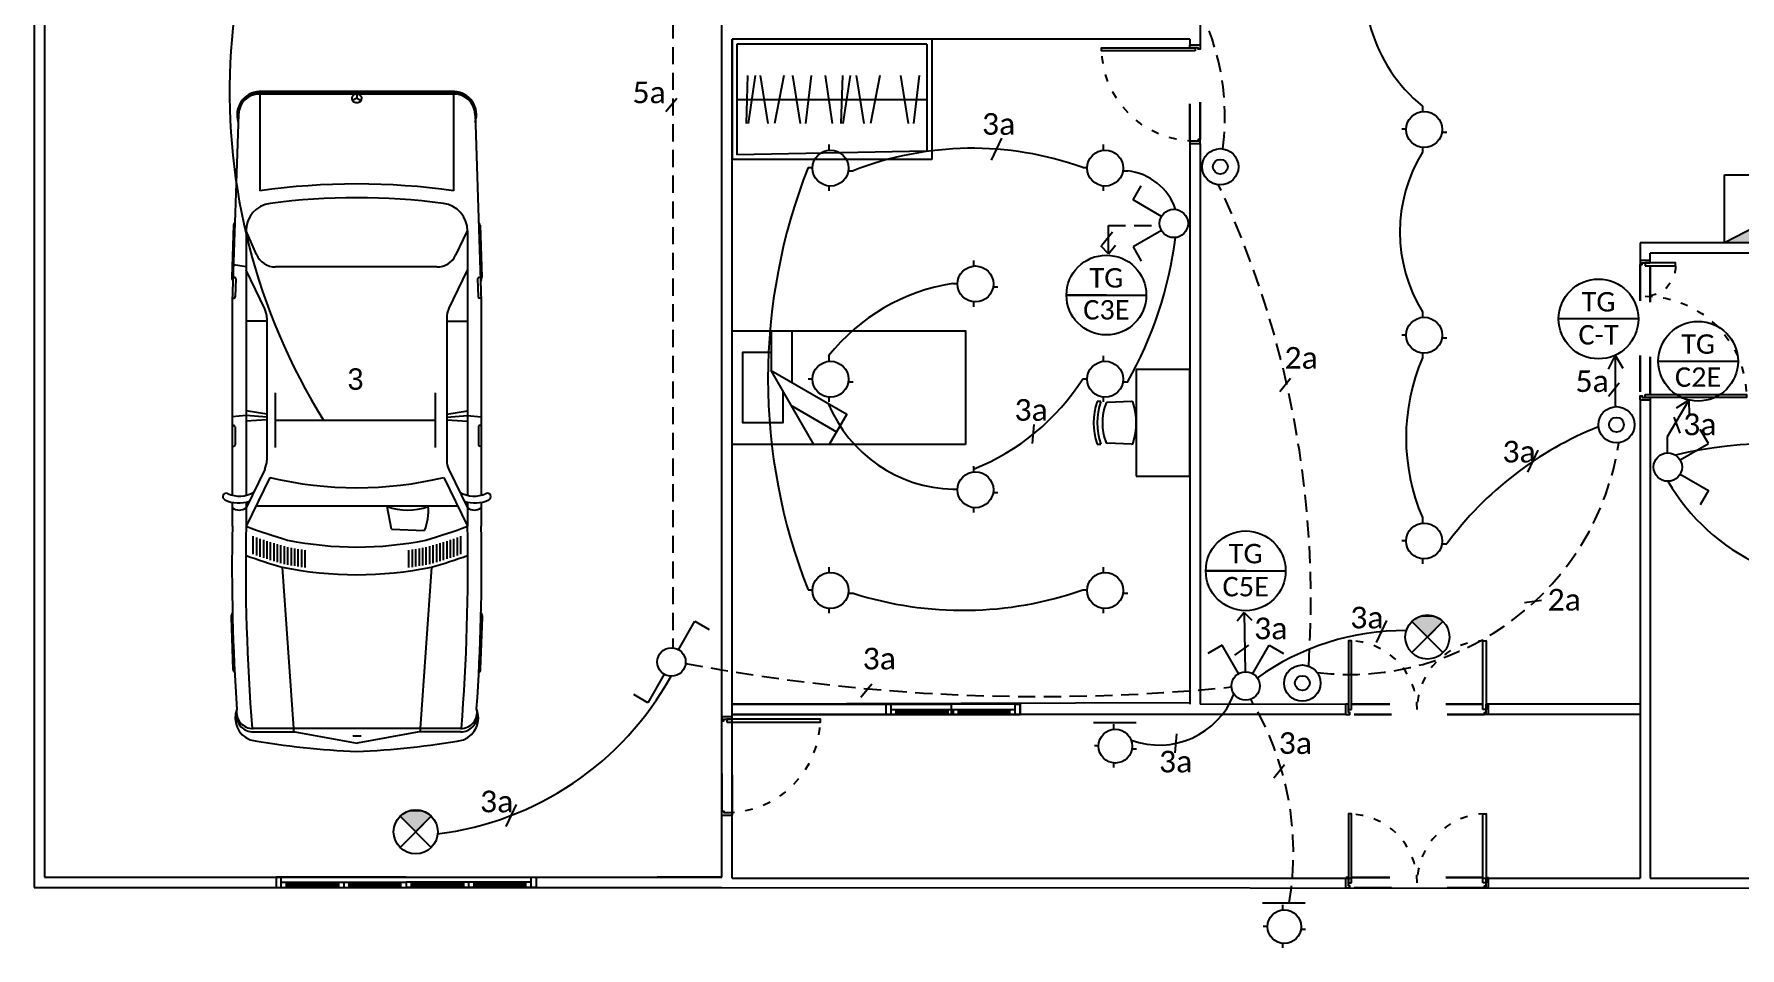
# Model space of a CAD drawing. Header units: millimetres. Extents: x -867 to 700, y 113 to 416.
# Drawn here: x 210.9 to 285.5, y 144.9 to 184.8 of the extents above; entities that cross this region are included whole.
import ezdxf
from ezdxf.enums import TextEntityAlignment as Align

# ---------------------------------------------------------------- set-up
doc = ezdxf.new("R2010")
doc.units = ezdxf.units.MM
doc.header["$LTSCALE"] = 6
doc.linetypes.add('ACAD_ISO03W100', pattern=[30, 12, -18])
doc.linetypes.add('HIDDEN2', pattern=[0.1875, 0.125, -0.0625])
doc.layers.get('0').update_dxf_attribs({"color": 250})
for name, color, linetype in [('A-Door', 150, 'Continuous'), ('A-Glaz', 92, 'Continuous'), ('CUA', 140, 'Continuous'), ('Doors', 45, 'Continuous'), ('E-Canalisation', 5, 'HIDDEN2'), ('E-Lighting', 1, 'Continuous'), ('E-text', 5, 'Continuous'), ('E-Wire', 3, 'Continuous'), ('Fourniture', 251, 'Continuous'), ('SYMBOLES', 7, 'Continuous'), ('Unvisible', 252, 'ACAD_ISO03W100')]:
    doc.layers.add(name, color=color, linetype=linetype)
doc.styles.add('style1', font='calibri.ttf')

# ---------------------------------------------------------------- blocks, each defined once
blk = doc.blocks.new('Door 90x10')
at = {"layer": 'Doors', "color": 36}
for p, q in [((-47.5, 0), (-47.5, 10)), ((47.5, 0), (47.5, 10))]:
    blk.add_line(p, q, dxfattribs=at)
at = {"layer": 'Doors'}
blk.add_lwpolyline([(-42, 5), (-42, 95), (-45, 95), (-45, 5)], close=True, dxfattribs=at)
at = {"layer": 'Doors', "color": 36}
for points in [[(-47.5, 0), (-43.5, 0), (-43.5, 2), (-45, 2), (-45, 10), (-47.5, 10)], [(47.5, 0), (43.5, 0), (43.5, 2), (45, 2), (45, 10), (47.5, 10)]]:
    blk.add_lwpolyline(points, dxfattribs=at)
at = {"layer": 'Doors', "linetype": 'ACAD_ISO03W100', "ltscale": 0.1}
blk.add_arc((-45, 5), 90, 0, 90, dxfattribs=at)
at = {"layer": 'Unvisible', "linetype": 'ACAD_ISO03W100', "lineweight": 30, "ltscale": 0.5}
for p, q in [((43.5, 0), (-43.5, 0)), ((45, 10), (-42, 10))]:
    blk.add_line(p, q, dxfattribs=at)
blk = doc.blocks.new('Door 2 Sides 120x10')
at = {"layer": 'Doors', "color": 36}
for p, q in [((-2590.6, 762.4), (-2590.6, 772.4)), ((-2452.6, 762.4), (-2452.6, 772.4))]:
    blk.add_line(p, q, dxfattribs=at)
at = {"layer": 'Doors'}
for points in [[(-2585.1, 767.4), (-2585.1, 867.4), (-2588.1, 867.4), (-2588.1, 767.4)], [(-2458.1, 767.4), (-2458.1, 797.4), (-2455.1, 797.4), (-2455.1, 767.4)]]:
    blk.add_lwpolyline(points, close=True, dxfattribs=at)
at = {"layer": 'Doors', "color": 36}
for points in [[(-2590.6, 762.4), (-2586.6, 762.4), (-2586.6, 764.4), (-2588.1, 764.4), (-2588.1, 772.4), (-2590.6, 772.4)], [(-2452.6, 762.4), (-2456.6, 762.4), (-2456.6, 764.4), (-2455.1, 764.4), (-2455.1, 772.4), (-2452.6, 772.4)]]:
    blk.add_lwpolyline(points, dxfattribs=at)
at = {"layer": 'Doors', "linetype": 'ACAD_ISO03W100', "ltscale": 0.1}
for centre, radius, start, end in [((-2588.1, 767.4), 100, 0, 90), ((-2458.1, 767.4), 30, 90, 180)]:
    blk.add_arc(centre, radius, start, end, dxfattribs=at)
at = {"layer": 'Unvisible', "linetype": 'ACAD_ISO03W100', "lineweight": 30, "ltscale": 0.5}
for p, q in [((-2456.6, 762.4), (-2586.6, 762.4)), ((-2458.1, 772.4), (-2585.1, 772.4))]:
    blk.add_line(p, q, dxfattribs=at)
blk = doc.blocks.new('A$C3626357F')
at = {"layer": 'A-Glaz'}
for p, q in [((0, 0), (1300, 0)), ((50, 50), (1250, 50)), ((100, 0), (100, 50)), ((600, 50), (600, 0)), ((650, 50), (650, 0)), ((700, 50), (700, 0)), ((1200, 0), (1200, 50))]:
    blk.add_line(p, q, dxfattribs=at)
at = {"layer": 'CUA'}
for p, q in [((1300, 100), (0, 100)), ((0, 100), (0, 0)), ((1250, 0), (1250, 100)), ((1300, 0), (1300, 100))]:
    blk.add_line(p, q, dxfattribs=at)
at = {"layer": 'CUA', "color": 4}
for p, q in [((0, 100), (0, 0)), ((50, 100), (0, 100)), ((0, 0), (50, 0)), ((50, 0), (50, 100)), ((50, 0), (50, 100)), ((1250, 100), (1300, 100)), ((1250, 0), (1250, 100)), ((1250, 0), (1250, 100)), ((1300, 0), (1250, 0)), ((1300, 100), (1300, 0))]:
    blk.add_line(p, q, dxfattribs=at)
at = {"layer": 'CUA', "color": 1}
for p, q in [((100, 35), (600, 35)), ((100, 25), (600, 25)), ((100, 15), (600, 15)), ((1200, 35), (700, 35)), ((1200, 25), (700, 25)), ((1200, 15), (700, 15))]:
    blk.add_line(p, q, dxfattribs=at)
blk = doc.blocks.new('Door 2 Sides 60x60x10')
at = {"layer": 'Doors', "color": 36}
for p, q in [((-2673.3, 422.7), (-2673.3, 432.7)), ((-2535.3, 422.7), (-2535.3, 432.7))]:
    blk.add_line(p, q, dxfattribs=at)
at = {"layer": 'Doors'}
for points in [[(-2667.8, 427.7), (-2667.8, 494.2), (-2670.8, 494.2), (-2670.8, 427.7)], [(-2540.8, 427.7), (-2540.8, 494.2), (-2537.8, 494.2), (-2537.8, 427.7)]]:
    blk.add_lwpolyline(points, close=True, dxfattribs=at)
at = {"layer": 'Doors', "color": 36}
for points in [[(-2673.3, 422.7), (-2669.3, 422.7), (-2669.3, 424.7), (-2670.8, 424.7), (-2670.8, 432.7), (-2673.3, 432.7)], [(-2535.3, 422.7), (-2539.3, 422.7), (-2539.3, 424.7), (-2537.8, 424.7), (-2537.8, 432.7), (-2535.3, 432.7)]]:
    blk.add_lwpolyline(points, dxfattribs=at)
at = {"layer": 'Doors', "linetype": 'ACAD_ISO03W100', "ltscale": 0.1}
for centre, start, end in [((-2670.8, 427.7), 0, 90), ((-2537.8, 427.7), 90, 180)]:
    blk.add_arc(centre, 66.5, start, end, dxfattribs=at)
at = {"layer": 'Unvisible', "linetype": 'ACAD_ISO03W100', "lineweight": 30, "ltscale": 0.5}
for p, q in [((-2540.8, 432.7), (-2667.8, 432.7)), ((-2539.3, 422.7), (-2669.3, 422.7))]:
    blk.add_line(p, q, dxfattribs=at)
blk = doc.blocks.new('car-6')
at = {"color": 0, "linetype": 'ByBlock'}
for p, q in [((0.638, 0.965), (1.045, 0.98)), ((1.068, 0.976), (1.078, 0.972)), ((1.944, 0.973), (1.757, 0.973)), ((3.513, 0.973), (2, 0.973)), ((2.381, 0.972), (2.382, 0.961)), ((2.533, 0.951), (2.392, 0.951)), ((2.543, 0.973), (2.544, 0.962)), ((2.622, 0.865), (2.612, 0.973)), ((4.976, 0.924), (3.513, 0.973)), ((3.539, 0.971), (3.539, 0.96)), ((3.69, 0.944), (3.55, 0.949)), ((3.68, 0.972), (3.67, 0.967)), ((3.701, 0.965), (3.701, 0.955)), ((4.11, 0.963), (3.703, 0.976)), ((3.783, 0.865), (3.798, 0.963)), ((0.151, 0.81), (0.151, 0.485)), ((0.178, -0.81), (0.178, 0.81)), ((1.679, 0.811), (1.538, 0.811)), ((2.139, 0.68), (1.757, 0.865)), ((1.947, 0.865), (1.757, 0.865)), ((2.201, 0.719), (1.9, 0.865)), ((4.065, 0.865), (1.999, 0.865)), ((2.589, 0.703), (2.578, 0.865)), ((2.61, 0.703), (2.622, 0.865)), ((2.632, 0.703), (2.66, 0.865)), ((3.36, 0.703), (3.36, 0.865)), ((3.456, 0.719), (3.757, 0.865)), ((3.88, 0.784), (4.065, 0.865)), ((1.633, 0.676), (1.493, 0.676)), ((1.642, 0.703), (1.502, 0.703)), ((1.651, 0.73), (1.51, 0.73)), ((1.66, 0.757), (1.519, 0.757)), ((1.67, 0.784), (1.529, 0.784)), ((1.913, -0.787), (1.913, 0.789)), ((3.385, 0.703), (2.272, 0.703)), ((5.133, 0.757), (4.377, 0.757)), ((5.133, -0.76), (5.133, 0.762)), ((5.143, -0.76), (5.143, 0.762)), ((5.154, -0.761), (5.154, 0.763)), ((1.438, 0.583), (0.178, 0.495)), ((1.594, 0.541), (1.457, 0.541)), ((1.601, 0.568), (1.462, 0.568)), ((1.609, 0.595), (1.469, 0.595)), ((1.617, 0.622), (1.477, 0.622)), ((1.625, 0.649), (1.485, 0.649)), ((3.783, -0.625), (3.783, 0.636)), ((0.151, 0.485), (0.064, -0.002)), ((0.178, 0.495), (0.151, 0.495)), ((1.571, 0.406), (1.435, 0.406)), ((1.575, 0.433), (1.438, 0.433)), ((1.579, 0.46), (1.443, 0.46)), ((1.584, 0.487), (1.447, 0.487)), ((1.589, 0.514), (1.452, 0.514)), ((0.118, -0.033), (0.118, 0.033)), ((5.102, 0.001), (5.082, 0.034)), ((5.102, 0.001), (5.082, -0.033)), ((5.133, 0.001), (5.102, 0.001)), ((0.151, -0.485), (0.064, -0.002)), ((1.734, -0.269), (1.911, -0.235)), ((1.734, -0.269), (1.725, -0.528)), ((0.151, -0.81), (0.151, -0.485)), ((0.178, -0.493), (0.151, -0.493)), ((1.438, -0.582), (0.178, -0.493)), ((1.571, -0.404), (1.435, -0.404)), ((1.575, -0.431), (1.438, -0.431)), ((1.579, -0.458), (1.443, -0.458)), ((1.584, -0.485), (1.447, -0.485)), ((1.589, -0.512), (1.452, -0.512)), ((1.594, -0.539), (1.457, -0.539)), ((1.601, -0.566), (1.462, -0.566)), ((1.609, -0.593), (1.469, -0.593)), ((1.617, -0.62), (1.477, -0.62)), ((1.625, -0.647), (1.485, -0.647)), ((1.633, -0.674), (1.493, -0.674)), ((1.642, -0.701), (1.502, -0.701)), ((1.651, -0.728), (1.51, -0.728)), ((1.66, -0.755), (1.519, -0.755)), ((1.67, -0.782), (1.529, -0.782)), ((2.139, -0.678), (1.757, -0.863)), ((2.201, -0.717), (1.9, -0.863)), ((3.385, -0.701), (2.272, -0.701)), ((2.589, -0.701), (2.578, -0.863)), ((2.61, -0.701), (2.622, -0.863)), ((2.632, -0.701), (2.66, -0.863)), ((3.36, -0.701), (3.36, -0.863)), ((3.456, -0.717), (3.757, -0.863)), ((3.875, -0.771), (4.065, -0.863)), ((5.133, -0.755), (4.377, -0.755)), ((1.679, -0.809), (1.538, -0.809)), ((1.947, -0.863), (1.757, -0.863)), ((4.065, -0.863), (1.999, -0.863)), ((2.622, -0.863), (2.612, -0.971)), ((4.976, -0.922), (3.513, -0.971)), ((0.638, -0.965), (1.045, -0.98)), ((1.944, -0.971), (1.757, -0.971)), ((3.513, -0.971), (2, -0.971)), ((2.381, -0.971), (2.382, -0.959)), ((2.533, -0.949), (2.392, -0.949)), ((2.543, -0.971), (2.544, -0.96)), ((3.539, -0.969), (3.539, -0.958)), ((3.69, -0.942), (3.55, -0.947)), ((3.68, -0.97), (3.67, -0.965)), ((3.701, -0.964), (3.701, -0.953)), ((4.11, -0.961), (3.703, -0.974))]:
    blk.add_line(p, q, dxfattribs=at)
blk.add_lwpolyline([(5.133, 0.001, 0.084705), (5.13, 0.016, 0.091673), (5.123, 0.029, 0.103624), (5.112, 0.037, 0.114013), (5.099, 0.04, 0.114013), (5.087, 0.037, 0.103624), (5.076, 0.029, 0.091673), (5.069, 0.016, 0.084705), (5.066, 0.001, 0.084705), (5.069, -0.014, 0.091673), (5.076, -0.027, 0.103624), (5.087, -0.035, 0.114013), (5.099, -0.038, 0.114013), (5.112, -0.035, 0.103624), (5.123, -0.027, 0.091673), (5.13, -0.014, 0.084705)], format="xyb", close=True, dxfattribs=at)
for centre, radius, start, end in [((0.261, 0.765), 0.185, 68.5944, 158.2663), ((0.278, 0.813), 0.126, 84.6813, 181.6284), ((0.304, 0.813), 0.126, 78.7669, 181.6246), ((1.444, -15.064), 16.039, 88.8807, 93.9961), ((0.639, 0.933), 0.0324, 92.1431, 138.8619), ((1.047, 0.927), 0.054, 66.7789, 92.1431), ((1.976, 0.918), 0.0925, 143.8316, 215.2176), ((2.192, 0.923), 0.253, 154.7438, 199.6506), ((1.989, 1.02), 0.027, 336.4507, 156.4507), ((2.212, 0.917), 0.219, 154.9622, 210.5573), ((2.392, 0.962), 0.0108, 181.9092, 270), ((2.533, 0.962), 0.0108, 270, 1.9092), ((3.55, 0.96), 0.0108, 180, 268.0908), ((3.701, 0.922), 0.054, 88.0908, 113.455), ((3.69, 0.955), 0.0108, 268.0908, 0), ((4.109, 0.93), 0.0324, 41.6371, 88.0908), ((4.971, 0.752), 0.183, 3.3643, 108.1525), ((5.983, -0.221), 5.988, 169.8602, 177.8853), ((1.444, -15.064), 15.932, 88.8612, 94.5567), ((5.263, -0.501), 3.976, 159.9075, 164.1668), ((5.267, -0.485), 3.76, 158.9633, 164.1668), ((4.065, 0.649), 0.216, 7.454, 90), ((4.971, 0.752), 0.172, 3.3643, 91.5613), ((4.971, 0.762), 0.162, 0, 88.0908), ((4.943, 0.001), 2.885, 166.3938, 193.6062), ((2.272, 0.865), 0.162, 244.1674, 270), ((3.385, 0.865), 0.162, 270, 295.8326), ((3.385, 0.865), 0.162, 270, 295.8326), ((3.945, 0.636), 0.162, 113.6078, 180), ((-0.886, 0.001), 5.209, 352.546, 7.454), ((-0.886, 0.001), 5.317, 351.8288, 8.1712), ((4.321, 0.001), 2.942, 168.5788, 191.4212), ((4.321, 0.001), 2.726, 168.5788, 191.4212), ((5.983, 0.221), 5.988, 182.1147, 190.1398), ((2.367, -0.394), 0.483, 160.7975, 199.5302), ((1.873, -0.175), 0.383, 247.222, 275.8179), ((5.263, 0.503), 3.976, 195.8332, 200.0925), ((5.267, 0.487), 3.76, 195.8332, 201.0367), ((3.945, -0.625), 0.162, 180, 244.1674), ((2.272, -0.863), 0.162, 90, 115.8326), ((3.385, -0.863), 0.162, 64.1674, 90), ((4.065, -0.647), 0.216, 270, 352.546), ((4.971, -0.75), 0.183, 251.8475, 356.6357), ((4.971, -0.75), 0.172, 268.4387, 356.6357), ((4.971, -0.76), 0.162, 271.9092, 0), ((0.261, -0.762), 0.186, 202.372, 291.7818), ((0.278, -0.812), 0.126, 179.1238, 276.0603), ((0.304, -0.812), 0.126, 179.1238, 281.9136), ((1.444, 15.066), 15.932, 265.4436, 271.1388), ((1.976, -0.916), 0.0925, 144.7824, 216.1684), ((2.192, -0.921), 0.253, 160.3494, 205.2562), ((2.212, -0.915), 0.219, 149.4427, 205.0378), ((1.444, 15.066), 16.039, 266.0189, 271.1193), ((0.639, -0.933), 0.0324, 216.6109, 267.8569), ((1.047, -0.927), 0.054, 267.8569, 307.0973), ((1.989, -1.018), 0.027, 203.5493, 23.5493), ((2.392, -0.96), 0.0108, 90, 178.0908), ((2.533, -0.96), 0.0108, 358.0908, 90), ((3.55, -0.958), 0.0108, 91.9092, 180), ((3.701, -0.92), 0.054, 246.545, 271.9092), ((3.69, -0.953), 0.0108, 0, 91.9092), ((4.109, -0.928), 0.0324, 271.9092, 318.3629)]:
    blk.add_arc(centre, radius, start, end, dxfattribs=at)
blk = doc.blocks.new('A$C3CD33473')
at = {"layer": 'A-Glaz'}
for p, q in [((0, 100), (0, 0)), ((1250, 100), (0, 100)), ((50, 0), (50, 100)), ((50, 50), (1250, 50)), ((100, 0), (100, 50)), ((600, 50), (600, 0)), ((650, 50), (650, 0)), ((700, 50), (700, 0)), ((1200, 0), (1200, 50)), ((1250, 100), (2500, 100)), ((2450, 50), (1250, 50)), ((1250, 50), (1250, 0)), ((1250, 50), (1250, 0)), ((1300, 0), (1300, 50)), ((1800, 50), (1800, 0)), ((1850, 50), (1850, 0)), ((1900, 50), (1900, 0)), ((2400, 0), (2400, 50)), ((2450, 0), (2450, 100)), ((2450, 0), (2450, 100)), ((2500, 100), (2500, 0)), ((2500, 100), (2500, 0)), ((0, 0), (1250, 0)), ((2500, 0), (1250, 0))]:
    blk.add_line(p, q, dxfattribs=at)
at = {"layer": 'A-Glaz', "color": 4}
for p, q in [((0, 100), (0, 0)), ((50, 100), (0, 100)), ((50, 0), (50, 100)), ((2450, 100), (2500, 100)), ((0, 0), (50, 0)), ((2500, 0), (2450, 0))]:
    blk.add_line(p, q, dxfattribs=at)
at = {"layer": 'A-Glaz', "color": 1}
for p, q in [((100, 35), (600, 35)), ((100, 25), (600, 25)), ((100, 15), (600, 15)), ((1200, 35), (700, 35)), ((1200, 25), (700, 25)), ((1200, 15), (700, 15)), ((1300, 35), (1800, 35)), ((1300, 25), (1800, 25)), ((1300, 15), (1800, 15)), ((2400, 35), (1900, 35)), ((2400, 25), (1900, 25)), ((2400, 15), (1900, 15))]:
    blk.add_line(p, q, dxfattribs=at)
blk = doc.blocks.new('BEDTWIN')
at = {"linetype": 'Continuous'}
for p, q in [((-495, 304), (148, 675)), ((148, 675), (-231, 19)), ((495, 675), (148, 675)), ((-160, 497), (-385, 108)), ((495, 497), (45, 497)), ((-231, 19), (-495, 172))]:
    blk.add_line(p, q, dxfattribs=at)
blk.add_lwpolyline([(-495, -1016), (-495, 1016), (495, 1016), (495, -1016)], close=True, dxfattribs=at)
blk.add_lwpolyline([(305, 675), (305, 927), (-305, 927), (-305, 571), (-31, 571)], dxfattribs=at)
blk = doc.blocks.new('desk-10')
at = {"color": 0, "linetype": 'ByBlock'}
for p, q in [((0, 0.6), (-1.2, 0.6)), ((-1.2, 0.6), (-1.2, 0)), ((0, 0), (0, 0.6)), ((-1.2, 0), (0, 0)), ((-0.839, -0.055), (-0.828, -0.325)), ((-0.361, -0.055), (-0.372, -0.325)), ((-0.84, -0.398), (-0.84, -0.44)), ((-0.36, -0.44), (-0.36, -0.398))]:
    blk.add_line(p, q, dxfattribs=at)
for centre, radius, start, end in [((-0.6, -0.74), 0.74, 72.2612, 107.7388), ((-0.819, -0.054), 0.02, 107.7388, 182.465), ((-0.381, -0.054), 0.02, 357.535, 72.2612), ((-0.808, -0.324), 0.02, 182.465, 250.4227), ((-0.6, 0.26), 0.64, 250.4227, 289.5773), ((-0.392, -0.324), 0.02, 289.5773, 357.535), ((-0.6, 0.26), 0.7, 249.949, 290.051), ((-0.6, 0.26), 0.74, 251.0754, 288.9246)]:
    blk.add_arc(centre, radius, start, end, dxfattribs=at)
blk = doc.blocks.new('LUMINARIA')
for p, q in [((129.058, 63.084), (129.058, 63.046)), ((128.914, 62.924), (128.945, 62.924)), ((129.197, 62.901), (129.229, 62.901)), ((129.058, 62.795), (129.058, 62.761))]:
    blk.add_line(p, q)
blk.add_circle((129.071, 62.92), 0.126)
blk = doc.blocks.new('*U59')
at = {"layer": 'E-Lighting', "xscale": 6.242655294344308, "yscale": 6.242655294344308, "zscale": 6.242655294344308}
blk.add_blockref('LUMINARIA', (-805.748, -392.803), dxfattribs=at)
blk = doc.blocks.new('*U60')
at = {"layer": 'E-Lighting', "color": 0, "linetype": 'ByBlock', "lineweight": -2, "transparency": 16777216}
for p in [(0, 18.476), (12, 18.476), (0, 9.238), (12, 9.238), (0, 0), (12, 0)]:
    blk.add_blockref('*U59', p, dxfattribs=at)
blk = doc.blocks.new('SYMB_LUMINAIRE_FLUORESCENT_3_TUBES')
for p, q in [((-3.5, -1.8), (-3.5, 0.6)), ((3.5, -1.8), (3.5, 0.6)), ((-3.5, -0.6), (3.5, -0.6))]:
    blk.add_line(p, q)
blk.add_text('3', height=0.936).set_placement((0, 1.2), align=Align.MIDDLE_CENTER)
blk = doc.blocks.new('SYMB_COMMUTATEUR_DOUBLE_ALLUMAGE')
for p, q in [((-2.15, 1.524), (-3.449, 0.774)), ((-0.65, -1.074), (-2.15, 1.524)), ((0.65, -1.074), (2.15, 1.524)), ((2.15, 1.524), (3.449, 0.774))]:
    blk.add_line(p, q)
blk.add_circle((0, -2.2), 1.3)
blk = doc.blocks.new('SYMB_VA_ET_VIENT')
for p, q in [((0.65, 1.126), (2.15, 3.724)), ((2.15, 3.724), (3.449, 2.974)), ((-0.65, -1.126), (-2.15, -3.724)), ((-2.15, -3.724), (-3.449, -2.974))]:
    blk.add_line(p, q)
blk.add_circle((0, 0), 1.3)
blk = doc.blocks.new('*U79')
at = {"layer": 'E-Lighting', "xscale": 6.242655294344308, "yscale": 6.242655294344308, "zscale": 6.242655294344308}
blk.add_blockref('LUMINARIA', (-805.748, -392.803), dxfattribs=at)
blk = doc.blocks.new('*U80')
at = {"layer": 'E-Lighting', "color": 0, "linetype": 'ByBlock', "lineweight": -2, "transparency": 16777216}
for p in [(0, 18), (0, 9), (0, 0)]:
    blk.add_blockref('*U79', p, dxfattribs=at)
blk = doc.blocks.new('*U83')
at = {"layer": 'E-Lighting', "xscale": 6.242655294344308, "yscale": 6.242655294344308, "zscale": 6.242655294344308}
blk.add_blockref('LUMINARIA', (-805.748, -392.803), dxfattribs=at)
blk = doc.blocks.new('*U84')
at = {"layer": 'E-Lighting', "color": 0, "linetype": 'ByBlock', "lineweight": -2, "transparency": 16777216}
for p in [(0, 9), (0, 0)]:
    blk.add_blockref('*U83', p, dxfattribs=at)
blk = doc.blocks.new('SYMB_BOUTON_POUSSOIR')
for radius in [2.2, 0.9]:
    blk.add_circle((0, 0), radius)
blk = doc.blocks.new('*U111')
at = {"layer": 'SYMBOLES', "linetype": 'Continuous'}
for p, q in [((3227.2583, 1081.1385), (3227.2741, 1081.1518)), ((3227.342, 1081.0548), (3227.2583, 1081.1385)), ((3227.2741, 1081.1518), (3227.292, 1081.1621)), ((3227.292, 1081.1621), (3227.3114, 1081.1692)), ((3227.3114, 1081.1692), (3227.3317, 1081.1728)), ((3227.4258, 1081.1385), (3227.342, 1081.0548)), ((3227.3524, 1081.1728), (3227.3727, 1081.1692)), ((3227.3727, 1081.1692), (3227.3921, 1081.1621)), ((3227.3921, 1081.1621), (3227.41, 1081.1518)), ((3227.41, 1081.1518), (3227.4258, 1081.1385))]:
    blk.add_line(p, q, dxfattribs=at)
at = {"layer": 'SYMBOLES', "linetype": 'Continuous', "extrusion": (0, 0, -1)}
for points in [[(-3227.2741, 1081.1518), (-3227.4258, 1081.1385), (-3227.2583, 1081.1385)], [(-3227.2583, 1081.1385), (-3227.4258, 1081.1385), (-3227.342, 1081.0548)], [(-3227.292, 1081.1621), (-3227.41, 1081.1518), (-3227.2741, 1081.1518)], [(-3227.2741, 1081.1518), (-3227.41, 1081.1518), (-3227.4258, 1081.1385)], [(-3227.3114, 1081.1692), (-3227.3921, 1081.1621), (-3227.292, 1081.1621)], [(-3227.292, 1081.1621), (-3227.3921, 1081.1621), (-3227.41, 1081.1518)], [(-3227.3317, 1081.1728), (-3227.3727, 1081.1692), (-3227.3114, 1081.1692)], [(-3227.3114, 1081.1692), (-3227.3727, 1081.1692), (-3227.3921, 1081.1621)], [(-3227.3317, 1081.1728), (-3227.3524, 1081.1728), (-3227.3727, 1081.1692)]]:
    blk.add_solid(points, dxfattribs=at)

msp = doc.modelspace()

# ---------------------------------------------------------------- hatches: boundary and pattern name
at = {"layer": 'E-Lighting'}
h = msp.add_hatch(color=256, dxfattribs=at)
h.dxf.hatch_style = 1
h.paths.add_polyline_path([(290.515, 175.713), (290.515, 178.687), (284.774, 175.713)])
h = msp.add_hatch(color=256, dxfattribs=at)
h.dxf.hatch_style = 1
h.paths.add_polyline_path([(272.475, 159.154), (272.347, 159.262), (272.201, 159.347), (272.043, 159.404), (271.877, 159.433, 0.043661), (271.709, 159.433), (271.543, 159.404), (271.385, 159.347), (271.24, 159.262), (271.111, 159.154), (271.793, 158.472)])
h = msp.add_hatch(color=256, dxfattribs=at)
h.dxf.hatch_style = 1
h.paths.add_polyline_path([(228.26, 150.638), (228.131, 150.746), (227.985, 150.83), (227.827, 150.887), (227.661, 150.917, 0.043661), (227.493, 150.917), (227.328, 150.887), (227.169, 150.83), (227.024, 150.746), (226.895, 150.638), (227.577, 149.955)])

# ---------------------------------------------------------------- linework, layer by layer
for p, q in [((210.901, 232.922), (210.901, 147.52)), ((211.358, 232.466), (211.358, 147.975)), ((240.951, 147.975), (240.951, 210.635)), ((240.951, 147.975), (240.951, 210.635)), ((261.869, 186.952), (261.869, 184.364)), ((241.406, 161.613), (241.406, 184.619)), ((261.406, 184.619), (241.406, 184.619)), ((261.406, 184.619), (261.407, 184.364)), ((261.415, 180.067), (261.408, 155.535)), ((261.869, 180.05), (261.869, 155.535)), ((318.714, 175.713), (281.092, 175.713)), ((281.092, 175.713), (281.092, 174.951)), ((318.714, 175.258), (281.534, 175.258)), ((281.534, 174.951), (281.534, 175.258)), ((281.092, 168.844), (281.088, 161.159)), ((281.534, 168.844), (281.534, 147.926)), ((241.406, 147.926), (241.406, 161.613)), ((281.088, 161.159), (281.088, 147.926)), ((261.408, 155.598), (241.406, 155.541)), ((241.406, 155.535), (250.979, 155.535)), ((268.229, 155.08), (241.406, 155.08)), ((241.406, 155.08), (248.128, 155.08)), ((250.979, 155.535), (250.979, 155.08)), ((268.229, 155.522), (261.869, 155.535)), ((281.088, 155.535), (274.336, 155.535)), ((281.088, 155.08), (274.336, 155.08)), ((211.358, 147.975), (240.951, 147.975)), ((240.951, 147.98), (238.125, 147.972)), ((241.406, 147.926), (268.478, 147.926)), ((271.343, 147.926), (271.356, 147.926)), ((274.221, 147.926), (281.088, 147.926)), ((281.534, 147.926), (318.714, 147.926)), ((281.534, 147.926), (318.714, 147.926)), ((210.901, 147.52), (240.951, 147.52)), ((240.951, 147.52), (319.169, 147.471))]:
    msp.add_line(p, q)
at = {"layer": 'E-Canalisation'}
for p, q in [((238.811, 205.654), (238.813, 158)), ((238.516, 181.459), (239.163, 182.263)), ((257.56, 175.618), (258.207, 176.422)), ((257.856, 176.469), (260.097, 176.473)), ((257.856, 175.238), (257.528, 175.578)), ((257.856, 175.238), (257.528, 175.578)), ((257.856, 175.238), (258.161, 175.617)), ((257.856, 175.238), (258.161, 175.617)), ((279.994, 170.797), (279.698, 170.191)), ((279.994, 170.797), (280.331, 170.23)), ((265.346, 169.209), (265.992, 170.013)), ((279.707, 169.009), (280.353, 169.813)), ((283.219, 168.839), (282.672, 168.486)), ((283.219, 168.839), (283.235, 168.194)), ((282.84, 167.393), (282.483, 168.361)), ((282.269, 167.223), (282.27, 166.527)), ((263.791, 159.547), (263.486, 159.169)), ((263.791, 159.547), (264.119, 159.208)), ((276.037, 159.981), (277.07, 160.135)), ((263.38, 157.681), (264.247, 158.296)), ((247.036, 155.842), (247.683, 156.646)), ((265.08, 152.319), (265.726, 153.122))]:
    msp.add_line(p, q, dxfattribs=at)
for centre, radius, start, end in [((252.078, 181.2), 10.867, 352.74095, 84.23829), ((223.784, 160.094), 42.919, 356.13558, 25.03384), ((268.376, 168.752), 11.916, 263.23847, 351.4127), ((254.873, 239.185), 83.317, 259.27894, 275.75813), ((252.86, 149.019), 13.078, 350.41678, 30.98293)]:
    msp.add_arc(centre, radius, start, end, dxfattribs=at)
at = {"layer": 'E-Lighting'}
for p, q in [((290.515, 178.687), (284.774, 175.713)), ((271.111, 159.154), (272.475, 157.79)), ((271.111, 157.79), (272.475, 159.154)), ((257.199, 154.738), (259.061, 154.738)), ((226.895, 150.638), (228.26, 149.273)), ((226.895, 149.273), (228.26, 150.638)), ((264.583, 146.842), (266.445, 146.842))]:
    msp.add_line(p, q, dxfattribs=at)
msp.add_lwpolyline([(284.774, 178.687), (290.515, 178.687), (290.515, 175.713), (284.774, 175.713)], close=True, dxfattribs=at)
for centre in [(271.793, 158.472), (227.577, 149.955)]:
    msp.add_circle(centre, 0.965, dxfattribs=at)
at = {"layer": 'E-text'}
for p, q in [((257.856, 175.238), (257.856, 176.469)), ((257.856, 175.238), (257.856, 176.469)), ((257.765, 173.431), (256.021, 173.431)), ((256.021, 173.431), (259.509, 173.431)), ((257.765, 173.431), (256.021, 173.431)), ((281.019, 172.386), (277.531, 172.386)), ((279.994, 170.797), (280.003, 168.548)), ((281.883, 170.535), (285.371, 170.535)), ((283.219, 168.839), (282.269, 167.223)), ((263.854, 161.369), (262.11, 161.369)), ((262.11, 161.369), (265.597, 161.369)), ((263.788, 159.533), (263.829, 156.954))]:
    msp.add_line(p, q, dxfattribs=at)
for centre in [(257.765, 173.431), (257.765, 173.431), (279.275, 172.386), (283.627, 170.535), (263.854, 161.369)]:
    msp.add_circle(centre, 1.744, dxfattribs=at)
at = {"layer": 'E-Wire'}
for p, q in [((252.737, 179.332), (253.193, 180.291)), ((254.541, 166.934), (254.61, 167.763)), ((276.185, 165.682), (276.641, 166.641)), ((269.565, 158.232), (270.021, 159.191)), ((260.772, 153.409), (260.841, 154.238)), ((231.531, 150.187), (231.987, 151.146))]:
    msp.add_line(p, q, dxfattribs=at)
for centre, radius, start, end in [((246.735, 182.352), 27.292, 142.96107, 211.82952), ((275.942, 187.033), 6.898, 162.32213, 230.70907), ((251.901, 165.604), 14.247, 70.19367, 111.44127), ((277.311, 176.188), 6.717, 148.66294, 211.33706), ((268.191, 169.77), 25.216, 158.50839, 201.49161), ((258.399, 176.351), 2.531, 19.09896, 83.32066), ((243.727, 178.086), 17.191, 330.5257, 352.84957), ((252.385, 165.424), 8.617, 98.84341, 141.65842), ((279.788, 167.188), 8.926, 156.96013, 203.03987), ((248.289, 175.104), 9.983, 291.56033, 327.70897), ((251.217, 170.998), 6.062, 202.38586, 268.51992), ((284.934, 153.477), 15.28, 111.74944, 143.56212), ((286.884, 148.684), 18.25, 46.43369, 103.46952), ((290.193, 169.896), 9.134, 210.3202, 244.84425), ((251.497, 175.455), 15.813, 252.31493, 289.32001), ((270.767, 147.824), 10.931, 89.45845, 125.8513), ((226.871, 163.321), 13.56, 277.05904, 331.0606), ((260.074, 157.252), 3.506, 249.55201, 338.70984)]:
    msp.add_arc(centre, radius, start, end, dxfattribs=at)
at = {"layer": 'Fourniture'}
for p, q in [((250.131, 184.619), (241.406, 184.619)), ((241.406, 184.619), (241.406, 179.36)), ((249.918, 184.408), (241.617, 184.408)), ((241.617, 184.408), (241.617, 179.57)), ((249.921, 184.408), (249.921, 179.723)), ((250.131, 184.619), (250.131, 179.36)), ((242.035, 180.938), (242.096, 183.041)), ((242.417, 183.041), (242.105, 180.938)), ((242.988, 180.938), (242.654, 183.041)), ((243.665, 183.041), (243.265, 180.938)), ((244.402, 180.938), (244.061, 183.041)), ((244.864, 183.041), (244.612, 180.938)), ((245.792, 180.938), (245.495, 183.041)), ((246.179, 180.938), (246.24, 183.041)), ((246.561, 183.041), (246.249, 180.938)), ((247.18, 180.938), (246.846, 183.041)), ((247.857, 183.041), (247.457, 180.938)), ((249.123, 180.938), (248.782, 183.041)), ((249.585, 183.041), (249.333, 180.938)), ((241.617, 181.989), (249.911, 181.989)), ((249.921, 179.723), (241.617, 179.57)), ((250.131, 179.36), (241.406, 179.36))]:
    msp.add_line(p, q, dxfattribs=at)

# ---------------------------------------------------------------- block references
for name, p, xscale, yscale, zscale, rotation in [('Door 90x10', (261.869, 182.207), -0.04541628264228307, 0.04541628264228307, 0.04541628264228307, 90), ('Door 2 Sides 120x10', (247.355, 283.482), -0.04425165724005218, 0.04425165724005218, 0.04425165724005218, 270), ('Door 90x10', (240.951, 152.839), 0.04541628264228307, 0.04541628264228307, 0.04541628264228307, 270)]:
    msp.add_blockref(name, p, dxfattribs=dict(xscale=xscale, yscale=yscale, zscale=zscale, rotation=rotation))
at = {"xscale": 0.04522227375540176, "yscale": 0.04522227375540176, "zscale": 0.04522227375540176}
for p in [(389.122, 135.962), (389.122, 128.386)]:
    msp.add_blockref('Door 2 Sides 60x60x10', p, dxfattribs=at)
at = {"layer": 'A-Door'}
for name, p, xscale, yscale, zscale in [('A$C3626357F', (248.128, 155.08), 0.004517821761597067, 0.004517821761597067, 0.004517821761597067), ('A$C3CD33473', (221.475, 147.52), 0.004547979217364191, 0.004547979217364191, 0.004547979217364191)]:
    msp.add_blockref(name, p, dxfattribs=dict(at, xscale=xscale, yscale=yscale, zscale=zscale))
at = {"layer": 'E-Lighting'}
for name, p in [('*U80', (271.658, 162.688)), ('*U60', (245.711, 160.525)), ('*U84', (252.042, 164.931)), ('SYMB_LUMINAIRE_FLUORESCENT_3_TUBES', (224.95, 168.558))]:
    msp.add_blockref(name, p, dxfattribs=at)
for name, p, xscale, yscale, zscale, rotation in [('SYMB_BOUTON_POUSSOIR', (262.743, 179.043), 0.3598052990140452, 0.3598052990140452, 0.3598052990140452, 180), ('SYMB_COMMUTATEUR_DOUBLE_ALLUMAGE', (259.66, 176.563), 0.4780672930913523, 0.4780672930913523, 0.4780672930913523, 89.99999999999999), ('SYMB_BOUTON_POUSSOIR', (280.058, 167.758), 0.3598052990140452, 0.3598052990140452, 0.3598052990140452, 180), ('SYMB_COMMUTATEUR_DOUBLE_ALLUMAGE', (283.353, 165.906), 0.4780672930913523, 0.4780672930913523, 0.4780672930913523, 270), ('SYMB_BOUTON_POUSSOIR', (266.329, 156.459), 0.3598052990140452, 0.3598052990140452, 0.3598052990140452, 180)]:
    msp.add_blockref(name, p, dxfattribs=dict(at, xscale=xscale, yscale=yscale, zscale=zscale, rotation=rotation))
for name, p, xscale, yscale, zscale in [('SYMB_VA_ET_VIENT', (238.755, 157.381), 0.4780672930913523, 0.4780672930913523, 0.4780672930913523), ('SYMB_COMMUTATEUR_DOUBLE_ALLUMAGE', (263.852, 157.385), 0.4780672930913523, 0.4780672930913523, 0.4780672930913523), ('LUMINARIA', (-496.96, -214.408), 5.850410592546687, 5.850410592546687, 5.850410592546687), ('LUMINARIA', (-489.576, -222.304), 5.850410592546687, 5.850410592546687, 5.850410592546687)]:
    msp.add_blockref(name, p, dxfattribs=dict(at, xscale=xscale, yscale=yscale, zscale=zscale))
at = {"layer": 'E-Lighting', "linetype": 'Continuous', "xscale": 8.143792905176442, "yscale": 8.143792905176442, "zscale": 8.143792905176442}
for p in [(-26011.012, -8645.414), (-26055.228, -8653.931)]:
    msp.add_blockref('*U111', p, dxfattribs=at)
at = {"layer": 'Fourniture', "color": 252, "xscale": 5.599878430007462, "yscale": 5.599878430007462, "zscale": 5.599878430007462, "rotation": 90}
msp.add_blockref('car-6', (225.008, 153.478), dxfattribs=at)
at = {"layer": 'Fourniture'}
for name, p, xscale, yscale, zscale, rotation in [('BEDTWIN', (246.509, 169.387), 0.005021896403473955, 0.005021896403473955, 0.005021896403473955, 90), ('desk-10', (259.073, 165.504), 3.895235754043931, 3.895235754043931, 3.895235754043931, 270)]:
    msp.add_blockref(name, p, dxfattribs=dict(at, xscale=xscale, yscale=yscale, zscale=zscale, rotation=rotation))

# ---------------------------------------------------------------- texts
at = {"layer": 'E-Canalisation', "char_height": 0.9481, "attachment_point": 1, "style": 'style1'}
for s, insert in [('5a', (237.05, 182.77)), ('2a', (265.548, 171.158)), ('5a', (278.265, 170.14)), ('3a', (282.972, 168.25)), ('2a', (277.047, 160.579)), ('3a', (264.22, 159.322)), ('3a', (247.111, 158.004)), ('3a', (265.295, 154.307))]:
    msp.add_mtext_dynamic_manual_height_columns(s, width=1.75501, gutter_width=4.741, heights=[0], dxfattribs=dict(at, insert=insert))
at = {"layer": 'E-text', "char_height": 0.85, "width": 1.89622, "attachment_point": 2, "style": 'style1'}
for s, insert in [('\\pxt0.28731;TG', (257.765, 174.608)), ('\\pxt0.28731;TG', (257.765, 174.608)), ('\\pxt0.28731;C3E', (257.765, 173.21)), ('\\pxt0.28731;TG', (279.275, 173.562)), ('\\pxt0.28731;C-T', (279.275, 172.118)), ('\\pxt0.28731;TG', (283.627, 171.712)), ('\\pxt0.28731;C2E', (283.627, 170.267)), ('\\pxt0.28731;TG', (263.853, 162.546)), ('\\pxt0.28731;C5E', (263.853, 161.101))]:
    msp.add_mtext(s, dxfattribs=dict(at, insert=insert))
at = {"layer": 'E-Wire', "char_height": 0.9481, "attachment_point": 1, "style": 'style1'}
for insert in [(252.326, 181.389), (253.747, 168.881), (275.073, 167.055), (268.421, 159.799), (260.063, 153.5), (230.388, 151.754)]:
    msp.add_mtext_dynamic_manual_height_columns('3a', width=1.63475, gutter_width=4.741, heights=[0], dxfattribs=dict(at, insert=insert))

doc.saveas('drawing.dxf')
